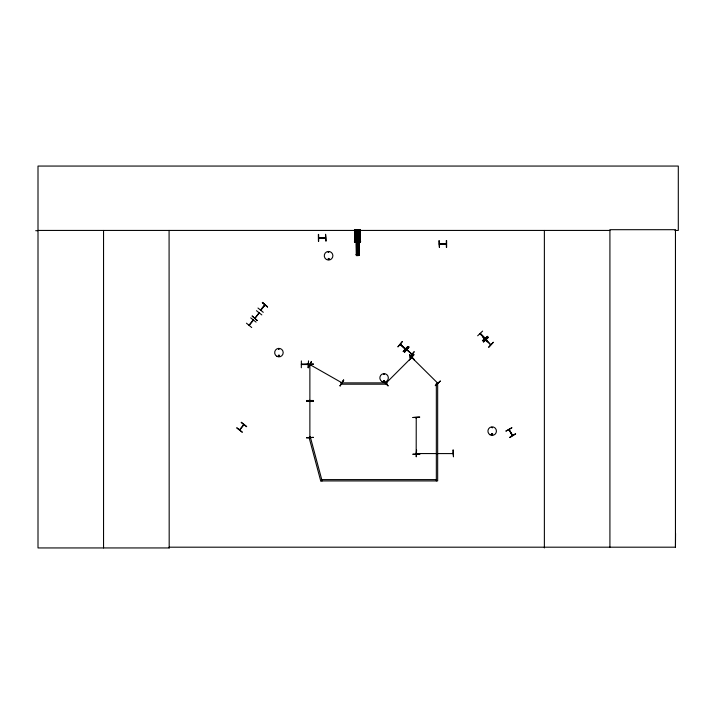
<?xml version="1.0" encoding="UTF-8"?>
<svg xmlns="http://www.w3.org/2000/svg" width="714" height="714" viewBox="0 0 714 714"><rect width="100%" height="100%" fill="white"/><g stroke="black" fill="none" stroke-linecap="round" stroke-linejoin="round"><path stroke-width="1.07" d="M674.962 230.435L678.3 230.435L678.3 166.059L38.003 166.059L38.003 547.941L169.182 547.941L169.093 547.192L675.453 547.192L675.551 533.385M310.046 364.72L310.706 365.05M341.801 382.74L341.203 382.401M405.124 348.95L400.233 344.425L405.222 349.057M400.643 344.853L400.483 344.255L405.436 348.825M412.371 357.705L412.005 357.402M484.645 338.418C472.463 326.664 487.51 339.748 484.262 337.963M480.718 333.849L480.335 333.393M486.082 339.962L490.688 344.808M310.153 364.783C311.402 363.658 309.492 365.961 309.876 364.47M310.179 401.554L309.867 400.251L310.153 401.607M309.876 437.405L309.867 436.647M310.144 437.379L310.144 436.665M278.558 349.075C279.638 347.861 278.951 350.467 278.638 348.905M278.29 355.634C279.379 358.214 279.897 353.591 278.317 355.804M279.326 355.911C278.46 354.144 278.514 357.473 279.326 355.706M328.208 252.203L328.904 252.015L328.288 252.372M328.976 259.039C327.646 257.406 328.904 260.708 328.779 258.584M329.216 259.102C327.788 256.888 328.137 260.583 329.011 259.369M383.436 381.08C385.149 378.875 384.453 383.463 383.507 380.919M384.462 374.439L383.775 374.154L384.391 374.511M383.632 381.08L384.498 380.848L383.891 381.428M309.84 364.613L310.153 365.211M309.831 436.789L309.849 437.307M416.503 418.181L416.539 417.583L416.217 418.181M253.193 319.934L249.052 325.093M260.539 310.081L261.279 309.653M412.201 357.982L411.71 357.411L437.664 383.115M411.969 357.571L411.309 357.857M491.857 427.383L492.446 427.829L491.937 427.329M492.571 434.407C490.813 435.406 492.901 432.693 492.383 434.647M416.235 453.292L416.191 454.006L416.235 417.583L416.244 418.199M260.601 309.947L264.805 304.753M264.555 305.503L264.724 304.807M264.948 304.994L260.762 310.171L265.046 304.949M243.974 424.785L239.743 430.051L239.94 429.328M243.438 425.33L243.724 424.589M318.756 237.7L325.584 237.896L324.968 237.592M416.565 453.31L417.181 453.613M301.362 364.22L302.022 364.194M307.52 364.479L308.18 364.22L301.379 364.488M439.467 243.858L440.226 243.858M512.652 435.379L509.171 429.676M308.377 367.523L311.465 361.427L308.412 367.54M310.715 364.747L310.108 364.711L341.738 382.704M340.096 385.837L343.764 380.062L340.06 385.81M340.141 385.855L343.514 379.928M257.968 308.02L263.261 312.321M262.449 302.424L267.554 306.958L262.466 302.397M246.446 323.192L251.712 327.53M250.712 317.864L256.067 322.094M256.46 310.688L261.815 314.919M253.532 320.113L249.248 325.406M259.28 312.937L254.952 318.221M236.887 427.856L242.216 432.122M241.162 422.536L246.544 426.722M239.502 429.864L243.608 424.678M318.899 237.664L325.441 237.628M324.897 237.664L325.539 237.949L318.774 237.976M452.489 453.274L452.962 453.274M453.06 453.595L416.637 453.551L417.253 453.542M397.948 346.754L402.348 341.524L398.019 346.817M403.115 351.493L407.73 346.46M403.33 351.681L407.917 346.629M404.41 352.172L409.015 347.138M406.784 349.931L411.88 354.153M409.711 354.778L414.307 359.847L409.693 354.804M386.167 383.382L386.613 382.909M440.279 381.062L435.237 385.676L440.297 381.08M411.746 357.419L385.962 383.204M477.657 335.794L482.602 331.091M482.459 340.783L487.608 336.294L482.423 340.748M483.369 341.845L488.314 337.142M483.565 342.051L488.492 337.32M490.589 344.701L486.234 339.721M255.094 318.158L259.03 312.75M482.718 337.115L487.341 341.988M386.212 383.32L386.363 382.74M491.848 433.728C490.795 436.316 494.427 433.416 491.741 433.862M511.786 427.766L505.842 431.14L511.831 427.847M509.707 437.334L515.499 433.719M509.841 437.548L515.651 433.96M508.921 429.801L512.375 435.558L509.144 429.694M416.476 418.27L416.476 417.512M278.621 355.277L279.094 355.215M411.817 354.126L406.989 349.708M445.679 243.822C450.418 243.76 428.293 244.108 446.295 244.17M446.152 244.161L439.61 244.126M301.504 364.185L308.037 364.149M308.037 364.524L301.469 364.533M359.249 241.511L358.981 241.957M357.509 255.389L357.83 254.862M404.927 348.361L405.373 348.673M279.04 356.197L278.576 356.009M354.644 231.059L356.92 231.041M357.866 231.059L360.142 231.041M354.653 231.898L356.929 231.871M357.875 231.898L360.151 231.871M354.662 233.148L356.938 233.121M357.884 233.148L360.159 233.121M354.671 234.263L356.946 234.237M357.892 234.263L360.168 234.237M354.688 235.513L356.964 235.486M357.91 235.513L360.186 235.486M354.751 240.877L357.027 240.85M357.973 240.877L360.249 240.85M354.376 241.234L357.411 241.198M357.598 241.234L360.632 241.198M357.598 241.332L360.632 241.296M358.839 243.206L356.215 243.242L356.34 255.567L358.972 255.532L358.839 243.206L358.919 255.532M356.402 244.491L358.678 244.465M356.411 245.321L358.687 245.304M356.42 246.58L358.696 246.553M356.429 247.687L358.705 247.66M356.447 248.936L358.723 248.909M356.509 254.3L358.785 254.282M356.134 254.657L359.169 254.63M356.134 254.755L359.169 254.719M318.355 234.415L318.435 241.234M325.557 234.362L325.986 241.189L325.611 234.362M313.401 364.104L306.583 364.497L313.401 364.069M306.583 400.509L313.401 400.5M306.583 400.795L313.401 400.75M306.583 401.125L313.41 401.081M306.583 401.411L313.41 401.33M412.942 417.485L419.77 417.11L412.942 417.529M453.078 450.016L453.47 456.835L453.131 450.016M453.033 453.551L452.489 453.622M419.77 454.122L412.942 454.068M412.951 454.416L419.77 454.372M35.7 230.702L38.003 230.693M38.003 230.435L609.917 230.435M446.295 240.564L446.384 247.383M439.467 247.383L439.092 240.564L439.369 247.383M301.362 360.927L301.308 367.746M308.18 367.746L308.528 360.927L308.225 367.746M436.334 479.603L322.094 479.603L322.094 480.933L320.809 481.281L309.037 437.334L310.322 436.995L322.094 480.933L437.664 480.933L437.664 383.347L436.334 383.347L436.334 480.933M341.096 382.642L341.622 382.909M480.361 333.465L484.895 338.177M262.261 302.656L267.572 306.949M241.377 422.26L246.705 426.526M236.834 427.936L242.189 432.157M409.515 354.983L414.37 359.776M384.31 381.571L388.202 385.953L384.061 381.82M360.302 229.774L360.427 242.1L357.812 242.144L357.678 229.819M360.124 229.774L360.258 242.1M360.008 229.783L360.079 242.108M359.847 229.783L359.936 242.108M359.678 229.783L359.838 242.108M359.508 229.783L359.695 242.108M359.472 242.108L358.776 242.117M358.419 229.81L358.598 242.135M358.687 243.206L358.794 255.532M358.321 229.81L358.41 242.135M358.482 243.206L358.615 255.532M358.116 229.81L358.258 242.135M358.339 243.206L358.517 255.532M358.017 229.81L358.107 242.135M358.196 243.206L358.348 255.532M357.875 229.81L357.982 242.135M358.044 243.215L358.187 255.541M358.009 255.541L357.312 255.55M357.08 229.774L357.205 242.1L354.581 242.144L354.51 229.81M357.027 229.774L357.062 242.1M356.777 229.783L357.036 242.1M357.009 243.233L357.134 255.558M356.625 229.783L356.857 242.108M356.857 243.233L356.964 255.558M356.581 229.783L356.616 242.108M356.705 243.233L356.795 255.558M356.456 229.783L356.473 242.108L356.295 229.783M356.509 243.242L356.705 255.567M356.384 243.242L356.5 255.567M356.25 242.108L355.554 242.117M355.197 229.81L355.385 242.135M355.099 229.81L355.179 242.135M354.903 229.81L355.028 242.135M354.813 229.81L354.885 242.135M354.608 229.81L354.76 242.135M318.64 234.406L318.685 241.234M309.876 365.157L309.876 364.542L309.876 437.334L309.867 436.718M675.453 547.192L675.453 229.694L609.917 229.694L609.917 547.192M544.371 230.435L544.371 547.941M446.634 240.564L446.634 247.383M169.084 230.435L169.182 547.941M103.548 230.435L103.548 547.941M355.331 234.745C355.974 236.673 356.813 233.371 355.331 234.745M358.553 234.745C359.196 236.673 360.034 233.371 358.553 234.745M357.089 248.177C357.723 250.096 358.571 246.794 357.089 248.177M252.194 316.016L257.29 320.577L252.185 316.025M408.81 346.95L404.481 352.234L408.81 346.95M414.12 351.815L409.791 357.107L414.12 351.815M413.924 354.715L409.399 359.838L413.924 354.715M493.294 342.318L488.626 347.316L493.285 342.309M313.401 437.379L306.583 437.807L313.401 437.379M416.548 450.016L416.244 456.844L416.53 450.016M386.845 382.874L341.354 382.874L341.354 384.194L386.845 384.194L386.845 382.874M276.8 356.304A4.257 4.257 0 0 0 283.19 352.618A4.257 4.257 0 0 0 276.8 348.932A4.257 4.257 0 0 0 276.8 356.304M490.054 434.799A4.257 4.257 0 0 0 496.435 431.113A4.257 4.257 0 0 0 490.054 427.418A4.257 4.257 0 0 0 490.054 434.799M326.423 259.477A4.32 4.32 0 0 0 332.894 255.746A4.32 4.32 0 0 0 326.423 252.006A4.32 4.32 0 0 0 326.423 259.477M381.972 381.562A4.248 4.248 0 0 0 388.345 377.884A4.248 4.248 0 0 0 381.972 374.207A4.248 4.248 0 0 0 381.972 381.562"/></g></svg>
